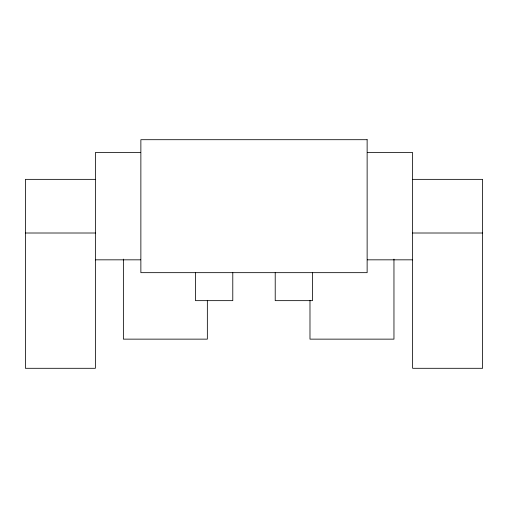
<?xml version="1.0" encoding="UTF-8"?>
<svg xmlns="http://www.w3.org/2000/svg" width="508" height="508" viewBox="0 0 508 508"><rect width="100%" height="100%" fill="white"/><g stroke="black" fill="none" stroke-linecap="round" stroke-linejoin="round"><path stroke-width="0.76" d="M140.589 152.527L95.377 152.527L95.377 368.3L25.4 368.3L25.4 179.356L95.377 179.356M367.411 152.527L412.623 152.527L412.623 368.3L482.6 368.3L482.6 179.356L412.623 179.356M25.4 233.007L95.377 233.007M412.623 233.007L482.6 233.007M95.377 259.829L140.589 259.829M367.411 259.829L412.623 259.829M393.96 259.124L393.96 339.141L309.982 339.141L309.982 300.323M312.534 272.663L312.534 300.653L275.215 300.653L275.215 272.663M232.785 272.663L232.785 300.653L195.466 300.653L195.466 272.663M207.347 300.323L207.347 339.141L123.374 339.141L123.374 259.124M367.132 139.7L140.868 139.7L140.868 272.663L367.132 272.663L367.132 139.7"/></g></svg>
